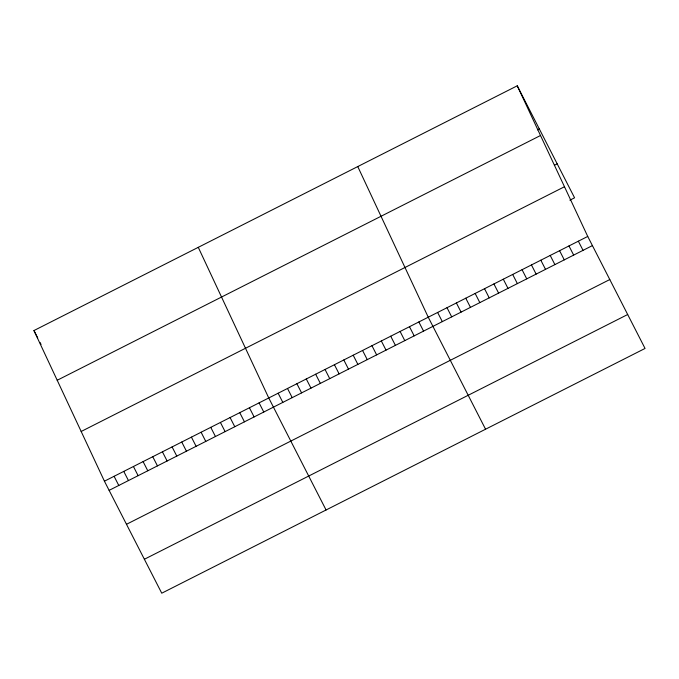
<?xml version="1.0" encoding="UTF-8"?>
<svg xmlns="http://www.w3.org/2000/svg" width="679" height="679" viewBox="0 0 679 679"><rect width="100%" height="100%" fill="white"/><g stroke="black" fill="none" stroke-linecap="round" stroke-linejoin="round"><path stroke-width="1.02" d="M517.254 85.8L587.734 236.445L645.05 348.446L161.746 593.2L104.43 481.19L33.95 330.554L517.254 85.8L574.57 197.81L569.876 200.178M537.428 129.85L539.304 128.9M57.206 380.265L540.509 135.511M554.387 165.294L557.204 163.868M81.174 431.479L564.478 186.733M104.43 481.19L587.734 236.445M109.124 490.357L592.419 245.603M126.489 524.298L609.793 279.544M144.381 559.258L627.685 314.513M578.355 241.198L583.04 250.356M568.968 245.942L573.662 255.109M559.589 250.695L564.274 259.862M550.211 255.448L554.896 264.606M540.824 260.201L545.517 269.359M531.445 264.946L536.13 274.112M522.058 269.699L526.751 278.865M512.679 274.452L517.373 283.61M503.3 279.205L507.985 288.363M493.913 283.949L498.607 293.116M484.534 288.702L489.219 297.869M475.156 293.455L479.841 302.622M465.769 298.208L470.462 307.366M456.39 302.961L461.075 312.119M447.011 307.706L451.696 316.872M437.624 312.459L442.318 321.625M485.561 429.213L428.245 317.212L357.765 166.567M418.858 321.965L423.552 331.123M409.479 326.709L414.173 335.876M400.101 331.462L404.786 340.629M390.714 336.215L395.407 345.373M381.335 340.968L386.02 350.126M371.956 345.713L376.641 354.879M362.569 350.466L367.263 359.632M353.19 355.219L357.875 364.385M343.812 359.972L348.497 369.13M334.424 364.725L339.118 373.883M325.046 369.469L329.731 378.636M315.659 374.222L320.352 383.389M306.28 378.975L310.974 388.133M296.901 383.728L301.586 392.886M287.514 388.473L292.208 397.639M278.135 393.226L282.82 402.392M326.073 509.988L268.757 397.979L198.276 247.334M259.089 402.876L263.775 412.034M249.422 407.765L254.107 416.931M239.755 412.662L244.448 421.829M230.088 417.56L234.781 426.718M220.42 422.457L225.114 431.615M210.762 427.346L215.447 436.512M201.094 432.243L205.779 441.409M191.427 437.14L196.112 446.298M181.76 442.037L186.445 451.196M172.093 446.926L176.786 456.093M162.425 451.824L167.119 460.99M152.758 456.721L157.452 465.879M143.099 461.61L147.784 470.776M133.432 466.507L138.117 475.673M123.765 471.404L128.45 480.562M114.097 476.302L118.783 485.46M33.95 330.554L37.701 337.879M40.086 342.539L41.054 344.431"/></g></svg>
